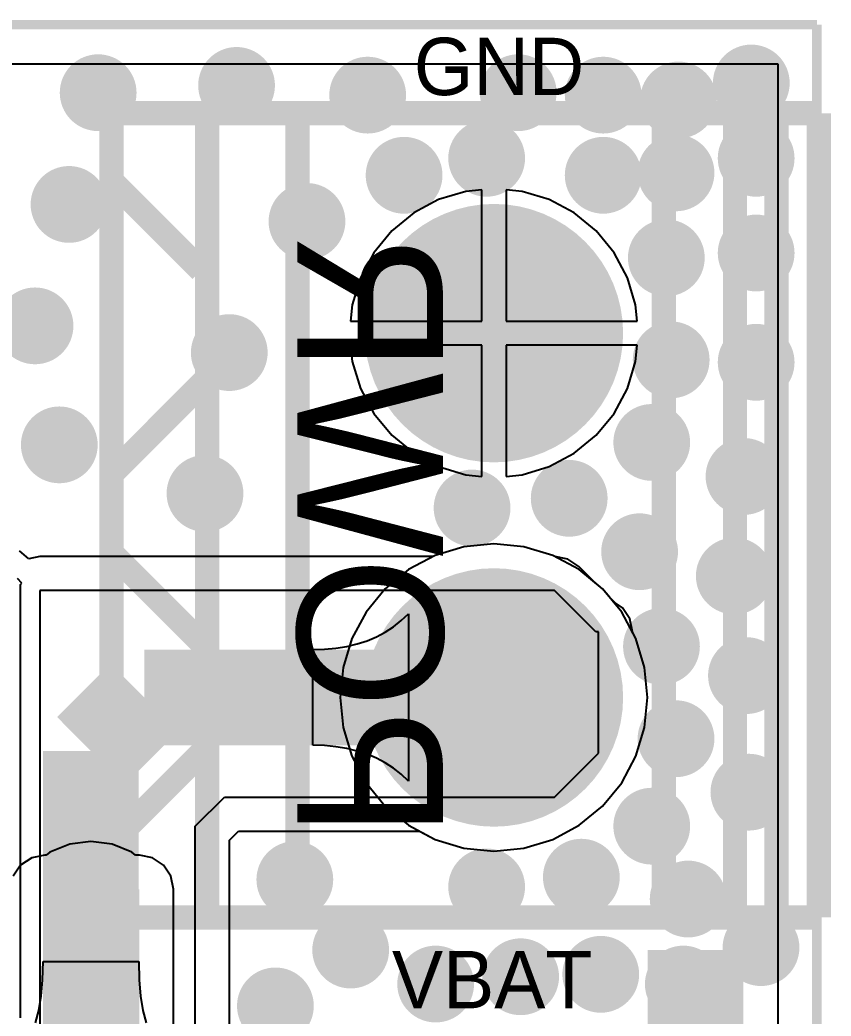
# Model space of a CAD drawing. Extents: x 40.9 to 121.6, y 83.2 to 120.
# Drawn here: x 113.08 to 121.56, y 108.55 to 118.97 of the extents above; entities that cross this region are included whole.
import ezdxf

# ---------------------------------------------------------------- set-up
doc = ezdxf.new("R2010")
doc.units = 0
for name, color, linetype in [('BOTTOMLAYER', 5, 'CONTINUOUS'), ('BOTTOMSOLDER', 6, 'CONTINUOUS'), ('KEEPOUTLAYER', 6, 'CONTINUOUS'), ('MULTILAYER', 9, 'CONTINUOUS'), ('TOPLAYER', 1, 'CONTINUOUS'), ('TOPOVERLAY', 2, 'CONTINUOUS'), ('TOPSOLDER', 216, 'CONTINUOUS')]:
    doc.layers.add(name, color=color, linetype=linetype)

msp = doc.modelspace()

# ---------------------------------------------------------------- linework, layer by layer
at = {"layer": 'BOTTOMLAYER'}
for p, q in [((99.961398, 118.514965), (121.004165, 118.514965)), ((121.004165, 118.514965), (121.004165, 108.3564)), ((117.738964, 117.179235), (117.45546, 117.093235)), ((117.9068, 117.195765), (117.738964, 117.179235)), ((117.9068, 115.824), (117.9068, 117.195765)), ((118.328636, 117.179235), (118.1608, 117.195765)), ((118.1608, 117.195765), (118.1608, 115.824)), ((118.61214, 117.093235), (118.328636, 117.179235)), ((117.45546, 117.093235), (117.19418, 116.953579)), ((118.87342, 116.953579), (118.61214, 117.093235)), ((117.19418, 116.953579), (116.965169, 116.765631)), ((119.102431, 116.765631), (118.87342, 116.953579)), ((116.965169, 116.765631), (116.777221, 116.53662)), ((119.290379, 116.53662), (119.102431, 116.765631)), ((116.777221, 116.53662), (116.637565, 116.27534)), ((119.430035, 116.27534), (119.290379, 116.53662)), ((116.637565, 116.27534), (116.551565, 115.991836)), ((119.516035, 115.991836), (119.430035, 116.27534)), ((116.551565, 115.991836), (116.535035, 115.824)), ((119.532565, 115.824), (119.516035, 115.991836)), ((116.535035, 115.824), (117.9068, 115.824)), ((118.1608, 115.824), (119.532565, 115.824)), ((117.9068, 115.57), (116.535035, 115.57)), ((116.535035, 115.57), (116.551565, 115.402164)), ((117.9068, 114.198235), (117.9068, 115.57)), ((119.532565, 115.57), (118.1608, 115.57)), ((118.1608, 115.57), (118.1608, 114.198235)), ((119.516035, 115.402164), (119.532565, 115.57)), ((116.551565, 115.402164), (116.637565, 115.11866)), ((119.430035, 115.11866), (119.516035, 115.402164)), ((116.637565, 115.11866), (116.777221, 114.85738)), ((119.290379, 114.85738), (119.430035, 115.11866)), ((116.777221, 114.85738), (116.965169, 114.628369)), ((119.102431, 114.628369), (119.290379, 114.85738)), ((116.965169, 114.628369), (117.19418, 114.440421)), ((118.87342, 114.440421), (119.102431, 114.628369)), ((117.19418, 114.440421), (117.45546, 114.300765)), ((118.61214, 114.300765), (118.87342, 114.440421)), ((117.45546, 114.300765), (117.738964, 114.214765)), ((118.328636, 114.214765), (118.61214, 114.300765)), ((117.738964, 114.214765), (117.9068, 114.198235)), ((118.1608, 114.198235), (118.328636, 114.214765)), ((117.720146, 113.463847), (117.418546, 113.372356)), ((118.0338, 113.494739), (117.720146, 113.463847)), ((118.347454, 113.463847), (118.0338, 113.494739)), ((118.649054, 113.372356), (118.347454, 113.463847)), ((117.418546, 113.372356), (117.140589, 113.223787)), ((118.927011, 113.223787), (118.649054, 113.372356)), ((117.140589, 113.223787), (116.896957, 113.023843)), ((119.170643, 113.023843), (118.927011, 113.223787)), ((116.896957, 113.023843), (116.697013, 112.780211)), ((119.370587, 112.780211), (119.170643, 113.023843)), ((116.697013, 112.780211), (116.548444, 112.502254)), ((119.519156, 112.502254), (119.370587, 112.780211)), ((116.548444, 112.502254), (116.456953, 112.200654)), ((119.610647, 112.200654), (119.519156, 112.502254)), ((116.456953, 112.200654), (116.426061, 111.887)), ((119.641539, 111.887), (119.610647, 112.200654)), ((116.426061, 111.887), (116.456953, 111.573346)), ((119.610647, 111.573346), (119.641539, 111.887)), ((116.456953, 111.573346), (116.548444, 111.271746)), ((119.519156, 111.271746), (119.610647, 111.573346)), ((116.548444, 111.271746), (116.697013, 110.993789)), ((119.370587, 110.993789), (119.519156, 111.271746)), ((116.697013, 110.993789), (116.896957, 110.750157)), ((119.170643, 110.750157), (119.370587, 110.993789)), ((116.896957, 110.750157), (117.140589, 110.550213)), ((118.927011, 110.550213), (119.170643, 110.750157)), ((117.140589, 110.550213), (117.418546, 110.401644)), ((118.649054, 110.401644), (118.927011, 110.550213)), ((113.595506, 110.352921), (113.388734, 110.267272)), ((113.8174, 110.382134), (113.595506, 110.352921)), ((114.039294, 110.352921), (113.8174, 110.382134)), ((114.246066, 110.267272), (114.039294, 110.352921)), ((117.418546, 110.401644), (117.720146, 110.310153)), ((118.347454, 110.310153), (118.649054, 110.401644)), ((113.3348, 110.237257), (113.198237, 110.210092)), ((113.349618, 110.237257), (113.3348, 110.237257)), ((113.388734, 110.267272), (113.349618, 110.237257)), ((114.285182, 110.237257), (114.246066, 110.267272)), ((114.3254, 110.237257), (114.285182, 110.237257)), ((114.461963, 110.210092), (114.3254, 110.237257)), ((117.720146, 110.310153), (118.0338, 110.279261)), ((118.0338, 110.279261), (118.347454, 110.310153)), ((113.082464, 110.132736), (113.005108, 110.016963)), ((113.198237, 110.210092), (113.082464, 110.132736)), ((114.577736, 110.132736), (114.461963, 110.210092)), ((114.655092, 110.016963), (114.577736, 110.132736)), ((114.682257, 109.8804), (114.655092, 110.016963)), ((114.682257, 103.2764), (114.682257, 109.8804))]:
    msp.add_line(p, q, dxfattribs=at)
for points, const_width in [([(115.1914, 118.2878, 1), (115.4914, 118.2878, 1)], 0.299999), ([(120.5762, 118.3132, 1), (120.8762, 118.3132, 1)], 0.299999), ([(113.7436, 118.2116, 1), (114.0436, 118.2116, 1)], 0.299999), ([(116.563, 118.1862, 1), (116.863, 118.1862, 1)], 0.299999), ([(118.1378, 118.2116, 1), (118.4378, 118.2116, 1)], 0.299999), ([(119.0268, 118.1862, 1), (119.3268, 118.1862, 1)], 0.299999), ([(119.8142, 118.1354, 1), (120.1142, 118.1354, 1)], 0.299999), ([(117.8076, 117.5258, 1), (118.1076, 117.5258, 1)], 0.299999), ([(120.627, 117.5258, 1), (120.927, 117.5258, 1)], 0.299999), ([(116.944, 117.348, 1), (117.244, 117.348, 1)], 0.299999), ([(119.0268, 117.348, 1), (119.3268, 117.348, 1)], 0.299999), ([(119.7888, 117.3734, 1), (120.0888, 117.3734, 1)], 0.299999), ([(113.4388, 117.0432, 1), (113.7388, 117.0432, 1)], 0.299999), ([(115.928, 116.8654, 1), (116.228, 116.8654, 1)], 0.299999), ([(117.408803, 115.697, 1), (118.658797, 115.697, 1)], 1.249997), ([(120.627, 116.5352, 1), (120.927, 116.5352, 1)], 0.299999), ([(119.6872, 116.4844, 1), (119.9872, 116.4844, 1)], 0.299999), ([(113.0832, 115.7732, 1), (113.3832, 115.7732, 1)], 0.299999), ([(115.1152, 115.4938, 1), (115.4152, 115.4938, 1)], 0.299999), ([(119.738, 115.4176, 1), (120.038, 115.4176, 1)], 0.299999), ([(120.627, 115.3922, 1), (120.927, 115.3922, 1)], 0.299999), ([(113.3372, 114.5286, 1), (113.6372, 114.5286, 1)], 0.299999), ([(119.5348, 114.554, 1), (119.8348, 114.554, 1)], 0.299999), ([(120.5, 114.1984, 1), (120.8, 114.1984, 1)], 0.299999), ([(114.8612, 114.0206, 1), (115.1612, 114.0206, 1)], 0.299999), ([(118.6712, 113.9698, 1), (118.9712, 113.9698, 1)], 0.299999), ([(117.6552, 113.8682, 1), (117.9552, 113.8682, 1)], 0.299999), ([(119.4078, 113.411, 1), (119.7078, 113.411, 1)], 0.299999), ([(120.3984, 113.157, 1), (120.6984, 113.157, 1)], 0.299999), ([(117.408803, 111.887, 1), (118.658797, 111.887, 1)], 1.249997), ([(119.6364, 112.4204, 1), (119.9364, 112.4204, 1)], 0.299999), ([(120.5254, 112.1156, 1), (120.8254, 112.1156, 1)], 0.299999), ([(119.7888, 111.4552, 1), (120.0888, 111.4552, 1)], 0.299999), ([(120.5508, 110.8964, 1), (120.8508, 110.8964, 1)], 0.299999), ([(119.5348, 110.5408, 1), (119.8348, 110.5408, 1)], 0.299999), ([(115.801, 109.982, 1), (116.101, 109.982, 1)], 0.299999), ([(118.7982, 110.0074, 1), (119.0982, 110.0074, 1)], 0.299999), ([(117.8076, 109.9058, 1), (118.1076, 109.9058, 1)], 0.299999), ([(119.9158, 109.7788, 1), (120.2158, 109.7788, 1)], 0.299999), ([(113.6674, 109.5248, 1), (113.9674, 109.5248, 1)], 0.299999), ([(116.3852, 109.2454, 1), (116.6852, 109.2454, 1)], 0.299999), ([(120.6778, 109.2708, 1), (120.9778, 109.2708, 1)], 0.299999), ([(119.0014, 108.9914, 1), (119.3014, 108.9914, 1)], 0.299999), ([(117.2742, 108.8898, 1), (117.5742, 108.8898, 1)], 0.299999), ([(118.1632, 108.966, 1), (118.4632, 108.966, 1)], 0.299999), ([(119.865, 108.8898, 1), (120.165, 108.8898, 1)], 0.299999), ([(113.6174, 108.6358, 1), (114.0174, 108.6358, 1)], 0.399999), ([(115.5978, 108.6612, 1), (115.8978, 108.6612, 1)], 0.299999)]:
    msp.add_lwpolyline(points, format="xyb", close=True, dxfattribs=dict(at, const_width=const_width))
for points, const_width in [([(117.908601, 115.697), (118.0338, 115.697)], 2.000001), ([(117.856, 112.0648), (117.983, 112.1918)], 0.499999), ([(113.8174, 104.2924), (113.8174, 109.5248)], 1.000001)]:
    msp.add_lwpolyline(points, dxfattribs=dict(at, const_width=const_width))
msp.add_solid([(113.3348, 103.2764), (114.3254, 103.2764), (113.3348, 109.8804), (114.3254, 109.8804)], dxfattribs=at)
at = {"layer": 'BOTTOMSOLDER'}
for points, const_width in [([(115.1406, 118.2878, 1), (115.5422, 118.2878, 1)], 0.401599), ([(120.5254, 118.3132, 1), (120.927, 118.3132, 1)], 0.401599), ([(113.6928, 118.2116, 1), (114.0944, 118.2116, 1)], 0.401599), ([(116.5122, 118.1862, 1), (116.9138, 118.1862, 1)], 0.401599), ([(118.087, 118.2116, 1), (118.4886, 118.2116, 1)], 0.401599), ([(118.976, 118.1862, 1), (119.3776, 118.1862, 1)], 0.401599), ([(119.7634, 118.1354, 1), (120.165, 118.1354, 1)], 0.401599), ([(117.7568, 117.5258, 1), (118.1584, 117.5258, 1)], 0.401599), ([(120.5762, 117.5258, 1), (120.9778, 117.5258, 1)], 0.401599), ([(116.8932, 117.348, 1), (117.2948, 117.348, 1)], 0.401599), ([(118.976, 117.348, 1), (119.3776, 117.348, 1)], 0.401599), ([(119.738, 117.3734, 1), (120.1396, 117.3734, 1)], 0.401599), ([(113.388, 117.0432, 1), (113.7896, 117.0432, 1)], 0.401599), ([(115.8772, 116.8654, 1), (116.2788, 116.8654, 1)], 0.401599), ([(117.358003, 115.697, 1), (118.709597, 115.697, 1)], 1.351598), ([(120.5762, 116.5352, 1), (120.9778, 116.5352, 1)], 0.401599), ([(119.6364, 116.4844, 1), (120.038, 116.4844, 1)], 0.401599), ([(113.0324, 115.7732, 1), (113.434, 115.7732, 1)], 0.401599), ([(115.0644, 115.4938, 1), (115.466, 115.4938, 1)], 0.401599), ([(119.6872, 115.4176, 1), (120.0888, 115.4176, 1)], 0.401599), ([(120.5762, 115.3922, 1), (120.9778, 115.3922, 1)], 0.401599), ([(113.2864, 114.5286, 1), (113.688, 114.5286, 1)], 0.401599), ([(119.484, 114.554, 1), (119.8856, 114.554, 1)], 0.401599), ([(120.4492, 114.1984, 1), (120.8508, 114.1984, 1)], 0.401599), ([(114.8104, 114.0206, 1), (115.212, 114.0206, 1)], 0.401599), ([(118.6204, 113.9698, 1), (119.022, 113.9698, 1)], 0.401599), ([(117.6044, 113.8682, 1), (118.006, 113.8682, 1)], 0.401599), ([(119.357, 113.411, 1), (119.7586, 113.411, 1)], 0.401599), ([(120.3476, 113.157, 1), (120.7492, 113.157, 1)], 0.401599), ([(117.358003, 111.887, 1), (118.709597, 111.887, 1)], 1.351598), ([(119.5856, 112.4204, 1), (119.9872, 112.4204, 1)], 0.401599), ([(120.4746, 112.1156, 1), (120.8762, 112.1156, 1)], 0.401599), ([(119.738, 111.4552, 1), (120.1396, 111.4552, 1)], 0.401599), ([(120.5, 110.8964, 1), (120.9016, 110.8964, 1)], 0.401599), ([(119.484, 110.5408, 1), (119.8856, 110.5408, 1)], 0.401599), ([(115.7502, 109.982, 1), (116.1518, 109.982, 1)], 0.401599), ([(118.7474, 110.0074, 1), (119.149, 110.0074, 1)], 0.401599), ([(117.7568, 109.9058, 1), (118.1584, 109.9058, 1)], 0.401599), ([(119.865, 109.7788, 1), (120.2666, 109.7788, 1)], 0.401599), ([(113.6166, 109.5248, 1), (114.0182, 109.5248, 1)], 0.401599), ([(116.3344, 109.2454, 1), (116.736, 109.2454, 1)], 0.401599), ([(120.627, 109.2708, 1), (121.0286, 109.2708, 1)], 0.401599), ([(118.9506, 108.9914, 1), (119.3522, 108.9914, 1)], 0.401599), ([(117.2234, 108.8898, 1), (117.625, 108.8898, 1)], 0.401599), ([(118.1124, 108.966, 1), (118.514, 108.966, 1)], 0.401599), ([(119.8142, 108.8898, 1), (120.2158, 108.8898, 1)], 0.401599), ([(113.5666, 108.6358, 1), (114.0682, 108.6358, 1)], 0.501599), ([(115.547, 108.6612, 1), (115.9486, 108.6612, 1)], 0.401599)]:
    msp.add_lwpolyline(points, format="xyb", close=True, dxfattribs=dict(at, const_width=const_width))
at = {"layer": 'KEEPOUTLAYER', "const_width": 0.1}
for points in [[(41.0718, 118.9228), (121.412, 118.9228)], [(121.412, 83.82), (121.412, 118.9228)]]:
    msp.add_lwpolyline(points, dxfattribs=at)
at = {"layer": 'MULTILAYER'}
for points, const_width in [([(115.1914, 118.2878, 1), (115.4914, 118.2878, 1)], 0.299999), ([(120.5762, 118.3132, 1), (120.8762, 118.3132, 1)], 0.299999), ([(113.7436, 118.2116, 1), (114.0436, 118.2116, 1)], 0.299999), ([(116.563, 118.1862, 1), (116.863, 118.1862, 1)], 0.299999), ([(118.1378, 118.2116, 1), (118.4378, 118.2116, 1)], 0.299999), ([(119.0268, 118.1862, 1), (119.3268, 118.1862, 1)], 0.299999), ([(119.8142, 118.1354, 1), (120.1142, 118.1354, 1)], 0.299999), ([(117.8076, 117.5258, 1), (118.1076, 117.5258, 1)], 0.299999), ([(120.627, 117.5258, 1), (120.927, 117.5258, 1)], 0.299999), ([(116.944, 117.348, 1), (117.244, 117.348, 1)], 0.299999), ([(119.0268, 117.348, 1), (119.3268, 117.348, 1)], 0.299999), ([(119.7888, 117.3734, 1), (120.0888, 117.3734, 1)], 0.299999), ([(113.4388, 117.0432, 1), (113.7388, 117.0432, 1)], 0.299999), ([(115.928, 116.8654, 1), (116.228, 116.8654, 1)], 0.299999), ([(117.408803, 115.697, 1), (118.658797, 115.697, 1)], 1.249997), ([(120.627, 116.5352, 1), (120.927, 116.5352, 1)], 0.299999), ([(119.6872, 116.4844, 1), (119.9872, 116.4844, 1)], 0.299999), ([(113.0832, 115.7732, 1), (113.3832, 115.7732, 1)], 0.299999), ([(115.1152, 115.4938, 1), (115.4152, 115.4938, 1)], 0.299999), ([(119.738, 115.4176, 1), (120.038, 115.4176, 1)], 0.299999), ([(120.627, 115.3922, 1), (120.927, 115.3922, 1)], 0.299999), ([(113.3372, 114.5286, 1), (113.6372, 114.5286, 1)], 0.299999), ([(119.5348, 114.554, 1), (119.8348, 114.554, 1)], 0.299999), ([(120.5, 114.1984, 1), (120.8, 114.1984, 1)], 0.299999), ([(114.8612, 114.0206, 1), (115.1612, 114.0206, 1)], 0.299999), ([(118.6712, 113.9698, 1), (118.9712, 113.9698, 1)], 0.299999), ([(117.6552, 113.8682, 1), (117.9552, 113.8682, 1)], 0.299999), ([(119.4078, 113.411, 1), (119.7078, 113.411, 1)], 0.299999), ([(120.3984, 113.157, 1), (120.6984, 113.157, 1)], 0.299999), ([(117.408803, 111.887, 1), (118.658797, 111.887, 1)], 1.249997), ([(119.6364, 112.4204, 1), (119.9364, 112.4204, 1)], 0.299999), ([(120.5254, 112.1156, 1), (120.8254, 112.1156, 1)], 0.299999), ([(119.7888, 111.4552, 1), (120.0888, 111.4552, 1)], 0.299999), ([(120.5508, 110.8964, 1), (120.8508, 110.8964, 1)], 0.299999), ([(119.5348, 110.5408, 1), (119.8348, 110.5408, 1)], 0.299999), ([(115.801, 109.982, 1), (116.101, 109.982, 1)], 0.299999), ([(118.7982, 110.0074, 1), (119.0982, 110.0074, 1)], 0.299999), ([(117.8076, 109.9058, 1), (118.1076, 109.9058, 1)], 0.299999), ([(119.9158, 109.7788, 1), (120.2158, 109.7788, 1)], 0.299999), ([(113.6674, 109.5248, 1), (113.9674, 109.5248, 1)], 0.299999), ([(116.3852, 109.2454, 1), (116.6852, 109.2454, 1)], 0.299999), ([(120.6778, 109.2708, 1), (120.9778, 109.2708, 1)], 0.299999), ([(119.0014, 108.9914, 1), (119.3014, 108.9914, 1)], 0.299999), ([(117.2742, 108.8898, 1), (117.5742, 108.8898, 1)], 0.299999), ([(118.1632, 108.966, 1), (118.4632, 108.966, 1)], 0.299999), ([(119.865, 108.8898, 1), (120.165, 108.8898, 1)], 0.299999), ([(113.6174, 108.6358, 1), (114.0174, 108.6358, 1)], 0.399999), ([(115.5978, 108.6612, 1), (115.8978, 108.6612, 1)], 0.299999)]:
    msp.add_lwpolyline(points, format="xyb", close=True, dxfattribs=dict(at, const_width=const_width))
at = {"layer": 'TOPLAYER'}
for p, q in [((108.795599, 118.514965), (121.004165, 118.514965)), ((121.004165, 118.514965), (121.004165, 108.458)), ((117.738964, 117.179235), (117.45546, 117.093235)), ((117.9068, 117.195765), (117.738964, 117.179235)), ((117.9068, 115.824), (117.9068, 117.195765)), ((118.328636, 117.179235), (118.1608, 117.195765)), ((118.1608, 117.195765), (118.1608, 115.824)), ((118.61214, 117.093235), (118.328636, 117.179235)), ((117.45546, 117.093235), (117.19418, 116.953579)), ((118.87342, 116.953579), (118.61214, 117.093235)), ((117.19418, 116.953579), (116.965169, 116.765631)), ((119.102431, 116.765631), (118.87342, 116.953579)), ((116.965169, 116.765631), (116.777221, 116.53662)), ((119.290379, 116.53662), (119.102431, 116.765631)), ((116.777221, 116.53662), (116.637565, 116.27534)), ((119.430035, 116.27534), (119.290379, 116.53662)), ((116.637565, 116.27534), (116.551565, 115.991836)), ((119.516035, 115.991836), (119.430035, 116.27534)), ((116.551565, 115.991836), (116.535035, 115.824)), ((119.532565, 115.824), (119.516035, 115.991836)), ((116.535035, 115.824), (117.9068, 115.824)), ((118.1608, 115.824), (119.532565, 115.824)), ((117.9068, 115.57), (116.535035, 115.57)), ((116.535035, 115.57), (116.551565, 115.402164)), ((117.9068, 114.198235), (117.9068, 115.57)), ((119.532565, 115.57), (118.1608, 115.57)), ((118.1608, 115.57), (118.1608, 114.198235)), ((119.516035, 115.402164), (119.532565, 115.57)), ((116.551565, 115.402164), (116.637565, 115.11866)), ((119.430035, 115.11866), (119.516035, 115.402164)), ((116.637565, 115.11866), (116.777221, 114.85738)), ((119.290379, 114.85738), (119.430035, 115.11866)), ((116.777221, 114.85738), (116.965169, 114.628369)), ((119.102431, 114.628369), (119.290379, 114.85738)), ((116.965169, 114.628369), (117.19418, 114.440421)), ((118.87342, 114.440421), (119.102431, 114.628369)), ((117.19418, 114.440421), (117.45546, 114.300765)), ((118.61214, 114.300765), (118.87342, 114.440421)), ((117.45546, 114.300765), (117.738964, 114.214765)), ((118.328636, 114.214765), (118.61214, 114.300765)), ((117.738964, 114.214765), (117.9068, 114.198235)), ((118.1608, 114.198235), (118.328636, 114.214765)), ((117.720146, 113.463847), (117.418546, 113.372356)), ((118.0338, 113.494739), (117.720146, 113.463847)), ((118.347454, 113.463847), (118.0338, 113.494739)), ((118.649054, 113.372356), (118.347454, 113.463847)), ((113.168173, 113.338417), (113.07, 113.418986)), ((113.284, 113.361457), (113.168173, 113.338417)), ((117.398155, 113.361457), (113.284, 113.361457)), ((117.418546, 113.372356), (117.398155, 113.361457)), ((118.669829, 113.361254), (118.649054, 113.372356)), ((118.805363, 113.334292), (118.669829, 113.361254)), ((118.921136, 113.256936), (118.805363, 113.334292)), ((119.079112, 113.098961), (118.921136, 113.256936)), ((113.095603, 113.082636), (113.048636, 113.129604)), ((113.080081, 113.067114), (113.095603, 113.082636)), ((113.080081, 108.534934), (113.080081, 113.067114)), ((119.170643, 113.023843), (119.079112, 113.098961)), ((118.6688, 113.0046), (113.284, 113.0046)), ((113.284, 113.0046), (113.284, 108.2802)), ((119.1006, 112.5728), (118.6688, 113.0046)), ((119.245761, 112.932312), (119.170643, 113.023843)), ((119.301791, 112.876282), (119.245761, 112.932312)), ((119.378336, 112.825136), (119.301791, 112.876282)), ((117.06493, 112.690747), (117.141122, 112.762)), ((117.141122, 112.762), (117.141122, 111.012)), ((119.455692, 112.709363), (119.378336, 112.825136)), ((116.896477, 112.57075), (116.983383, 112.626999)), ((116.983383, 112.626999), (117.06493, 112.690747)), ((119.482857, 112.5728), (119.455692, 112.709363)), ((116.706597, 112.48075), (116.804214, 112.522)), ((116.804214, 112.522), (116.896477, 112.57075)), ((119.126, 112.5728), (119.1006, 112.5728)), ((119.126, 111.3028), (119.126, 112.5728)), ((119.482857, 112.570166), (119.482857, 112.5728)), ((119.519156, 112.502254), (119.482857, 112.570166)), ((116.381604, 112.402), (116.495292, 112.420751)), ((116.495292, 112.420751), (116.603623, 112.446999)), ((116.603623, 112.446999), (116.706597, 112.48075)), ((119.610647, 112.200654), (119.519156, 112.502254)), ((116.13816, 112.386999), (116.262561, 112.390751)), ((116.13816, 111.387001), (116.13816, 112.386999)), ((116.262561, 112.390751), (116.381604, 112.402)), ((119.641539, 111.887), (119.610647, 112.200654)), ((119.610647, 111.573346), (119.641539, 111.887)), ((119.519156, 111.271746), (119.610647, 111.573346)), ((116.262561, 111.383249), (116.13816, 111.387001)), ((116.381604, 111.372), (116.262561, 111.383249)), ((116.495292, 111.353249), (116.381604, 111.372)), ((116.603623, 111.327001), (116.495292, 111.353249)), ((116.706597, 111.29325), (116.603623, 111.327001)), ((116.804214, 111.252), (116.706597, 111.29325)), ((118.6688, 110.8456), (119.126, 111.3028)), ((119.370587, 110.993789), (119.519156, 111.271746)), ((116.896477, 111.20325), (116.804214, 111.252)), ((116.983383, 111.147001), (116.896477, 111.20325)), ((117.06493, 111.083253), (116.983383, 111.147001)), ((117.141122, 111.012), (117.06493, 111.083253)), ((119.170643, 110.750157), (119.370587, 110.993789)), ((114.9096, 110.5408), (115.2144, 110.8456)), ((115.2144, 110.8456), (118.6688, 110.8456)), ((118.927011, 110.550213), (119.170643, 110.750157)), ((114.9096, 106.3752), (114.9096, 110.5408)), ((118.649054, 110.401644), (118.927011, 110.550213)), ((115.266457, 110.392985), (115.362215, 110.488743)), ((115.362215, 110.488743), (117.255592, 110.488743)), ((117.255592, 110.488743), (117.418546, 110.401644)), ((115.266457, 106.3752), (115.266457, 110.392985)), ((117.418546, 110.401644), (117.720146, 110.310153)), ((118.347454, 110.310153), (118.649054, 110.401644)), ((117.720146, 110.310153), (118.0338, 110.279261)), ((118.0338, 110.279261), (118.347454, 110.310153)), ((113.3124, 108.934171), (113.317401, 109.12475)), ((113.317401, 109.12475), (114.317399, 109.12475)), ((114.317399, 109.12475), (114.3224, 108.934171)), ((113.297398, 108.763653), (113.3124, 108.934171)), ((114.3224, 108.934171), (114.337401, 108.763653)), ((113.2724, 108.613194), (113.297398, 108.763653)), ((114.337401, 108.763653), (114.3624, 108.613194)), ((113.237399, 108.482798), (113.2724, 108.613194)), ((114.3624, 108.613194), (114.397401, 108.482798))]:
    msp.add_line(p, q, dxfattribs=at)
for points, const_width in [([(115.1914, 118.2878, 1), (115.4914, 118.2878, 1)], 0.299999), ([(120.5762, 118.3132, 1), (120.8762, 118.3132, 1)], 0.299999), ([(113.7436, 118.2116, 1), (114.0436, 118.2116, 1)], 0.299999), ([(116.563, 118.1862, 1), (116.863, 118.1862, 1)], 0.299999), ([(118.1378, 118.2116, 1), (118.4378, 118.2116, 1)], 0.299999), ([(119.0268, 118.1862, 1), (119.3268, 118.1862, 1)], 0.299999), ([(119.8142, 118.1354, 1), (120.1142, 118.1354, 1)], 0.299999), ([(117.8076, 117.5258, 1), (118.1076, 117.5258, 1)], 0.299999), ([(120.627, 117.5258, 1), (120.927, 117.5258, 1)], 0.299999), ([(116.944, 117.348, 1), (117.244, 117.348, 1)], 0.299999), ([(119.0268, 117.348, 1), (119.3268, 117.348, 1)], 0.299999), ([(119.7888, 117.3734, 1), (120.0888, 117.3734, 1)], 0.299999), ([(113.4388, 117.0432, 1), (113.7388, 117.0432, 1)], 0.299999), ([(115.928, 116.8654, 1), (116.228, 116.8654, 1)], 0.299999), ([(117.408803, 115.697, 1), (118.658797, 115.697, 1)], 1.249997), ([(120.627, 116.5352, 1), (120.927, 116.5352, 1)], 0.299999), ([(119.6872, 116.4844, 1), (119.9872, 116.4844, 1)], 0.299999), ([(113.0832, 115.7732, 1), (113.3832, 115.7732, 1)], 0.299999), ([(115.1152, 115.4938, 1), (115.4152, 115.4938, 1)], 0.299999), ([(119.738, 115.4176, 1), (120.038, 115.4176, 1)], 0.299999), ([(120.627, 115.3922, 1), (120.927, 115.3922, 1)], 0.299999), ([(113.3372, 114.5286, 1), (113.6372, 114.5286, 1)], 0.299999), ([(119.5348, 114.554, 1), (119.8348, 114.554, 1)], 0.299999), ([(120.5, 114.1984, 1), (120.8, 114.1984, 1)], 0.299999), ([(114.8612, 114.0206, 1), (115.1612, 114.0206, 1)], 0.299999), ([(118.6712, 113.9698, 1), (118.9712, 113.9698, 1)], 0.299999), ([(117.6552, 113.8682, 1), (117.9552, 113.8682, 1)], 0.299999), ([(119.4078, 113.411, 1), (119.7078, 113.411, 1)], 0.299999), ([(120.3984, 113.157, 1), (120.6984, 113.157, 1)], 0.299999), ([(117.408803, 111.887, 1), (118.658797, 111.887, 1)], 1.249997), ([(119.6364, 112.4204, 1), (119.9364, 112.4204, 1)], 0.299999), ([(120.5254, 112.1156, 1), (120.8254, 112.1156, 1)], 0.299999), ([(119.7888, 111.4552, 1), (120.0888, 111.4552, 1)], 0.299999), ([(120.5508, 110.8964, 1), (120.8508, 110.8964, 1)], 0.299999), ([(119.5348, 110.5408, 1), (119.8348, 110.5408, 1)], 0.299999), ([(115.801, 109.982, 1), (116.101, 109.982, 1)], 0.299999), ([(118.7982, 110.0074, 1), (119.0982, 110.0074, 1)], 0.299999), ([(117.8076, 109.9058, 1), (118.1076, 109.9058, 1)], 0.299999), ([(119.9158, 109.7788, 1), (120.2158, 109.7788, 1)], 0.299999), ([(113.6674, 109.5248, 1), (113.9674, 109.5248, 1)], 0.299999), ([(116.3852, 109.2454, 1), (116.6852, 109.2454, 1)], 0.299999), ([(120.6778, 109.2708, 1), (120.9778, 109.2708, 1)], 0.299999), ([(119.0014, 108.9914, 1), (119.3014, 108.9914, 1)], 0.299999), ([(117.2742, 108.8898, 1), (117.5742, 108.8898, 1)], 0.299999), ([(118.1632, 108.966, 1), (118.4632, 108.966, 1)], 0.299999), ([(119.865, 108.8898, 1), (120.165, 108.8898, 1)], 0.299999), ([(113.6174, 108.6358, 1), (114.0174, 108.6358, 1)], 0.399999), ([(115.5978, 108.6612, 1), (115.8978, 108.6612, 1)], 0.299999)]:
    msp.add_lwpolyline(points, format="xyb", close=True, dxfattribs=dict(at, const_width=const_width))
at = {"layer": 'TOPLAYER', "const_width": 1.000001}
for points in [[(113.8174, 111.3282), (114.3762, 111.887)], [(114.3762, 111.887), (118.0338, 111.887)], [(113.8174, 107.238797), (113.8174, 111.3282)], [(120.142, 107.1626), (120.142, 109.2454)]]:
    msp.add_lwpolyline(points, dxfattribs=at)
at = {"layer": 'TOPOVERLAY', "const_width": 0.254}
for points in [[(114.033808, 117.997021), (121.433793, 117.997021)], [(114.033808, 109.586979), (114.033808, 117.996995)], [(115.033806, 109.586979), (115.033806, 117.997021)], [(115.979397, 109.586979), (115.979397, 117.997021)], [(119.811546, 109.586979), (119.811546, 117.997021)], [(120.55541, 109.586979), (120.55541, 117.997021)], [(120.990843, 109.586979), (120.990843, 117.997021)], [(121.433768, 109.586979), (121.433793, 117.997021)], [(114.033808, 117.289885), (114.969595, 116.354098)], [(114.969595, 116.354098), (115.033806, 116.354098)], [(114.033808, 114.224486), (115.033806, 115.224484)], [(114.033808, 114.195098), (114.033808, 114.224486)], [(114.033808, 113.399697), (115.033806, 112.399699)], [(115.033806, 112.390377), (115.033806, 112.399699)], [(114.033808, 110.367699), (115.033806, 111.367697)], [(114.033808, 110.365057), (114.033808, 110.367699)], [(114.033808, 109.586979), (121.433768, 109.586979)]]:
    msp.add_lwpolyline(points, dxfattribs=at)
at = {"layer": 'TOPSOLDER'}
for points, const_width in [([(115.1406, 118.2878, 1), (115.5422, 118.2878, 1)], 0.401599), ([(120.5254, 118.3132, 1), (120.927, 118.3132, 1)], 0.401599), ([(113.6928, 118.2116, 1), (114.0944, 118.2116, 1)], 0.401599), ([(116.5122, 118.1862, 1), (116.9138, 118.1862, 1)], 0.401599), ([(118.087, 118.2116, 1), (118.4886, 118.2116, 1)], 0.401599), ([(118.976, 118.1862, 1), (119.3776, 118.1862, 1)], 0.401599), ([(119.7634, 118.1354, 1), (120.165, 118.1354, 1)], 0.401599), ([(117.7568, 117.5258, 1), (118.1584, 117.5258, 1)], 0.401599), ([(120.5762, 117.5258, 1), (120.9778, 117.5258, 1)], 0.401599), ([(116.8932, 117.348, 1), (117.2948, 117.348, 1)], 0.401599), ([(118.976, 117.348, 1), (119.3776, 117.348, 1)], 0.401599), ([(119.738, 117.3734, 1), (120.1396, 117.3734, 1)], 0.401599), ([(113.388, 117.0432, 1), (113.7896, 117.0432, 1)], 0.401599), ([(115.8772, 116.8654, 1), (116.2788, 116.8654, 1)], 0.401599), ([(117.358003, 115.697, 1), (118.709597, 115.697, 1)], 1.351598), ([(120.5762, 116.5352, 1), (120.9778, 116.5352, 1)], 0.401599), ([(119.6364, 116.4844, 1), (120.038, 116.4844, 1)], 0.401599), ([(113.0324, 115.7732, 1), (113.434, 115.7732, 1)], 0.401599), ([(115.0644, 115.4938, 1), (115.466, 115.4938, 1)], 0.401599), ([(119.6872, 115.4176, 1), (120.0888, 115.4176, 1)], 0.401599), ([(120.5762, 115.3922, 1), (120.9778, 115.3922, 1)], 0.401599), ([(113.2864, 114.5286, 1), (113.688, 114.5286, 1)], 0.401599), ([(119.484, 114.554, 1), (119.8856, 114.554, 1)], 0.401599), ([(120.4492, 114.1984, 1), (120.8508, 114.1984, 1)], 0.401599), ([(114.8104, 114.0206, 1), (115.212, 114.0206, 1)], 0.401599), ([(118.6204, 113.9698, 1), (119.022, 113.9698, 1)], 0.401599), ([(117.6044, 113.8682, 1), (118.006, 113.8682, 1)], 0.401599), ([(119.357, 113.411, 1), (119.7586, 113.411, 1)], 0.401599), ([(120.3476, 113.157, 1), (120.7492, 113.157, 1)], 0.401599), ([(117.358003, 111.887, 1), (118.709597, 111.887, 1)], 1.351598), ([(119.5856, 112.4204, 1), (119.9872, 112.4204, 1)], 0.401599), ([(120.4746, 112.1156, 1), (120.8762, 112.1156, 1)], 0.401599), ([(119.738, 111.4552, 1), (120.1396, 111.4552, 1)], 0.401599), ([(120.5, 110.8964, 1), (120.9016, 110.8964, 1)], 0.401599), ([(119.484, 110.5408, 1), (119.8856, 110.5408, 1)], 0.401599), ([(115.7502, 109.982, 1), (116.1518, 109.982, 1)], 0.401599), ([(118.7474, 110.0074, 1), (119.149, 110.0074, 1)], 0.401599), ([(117.7568, 109.9058, 1), (118.1584, 109.9058, 1)], 0.401599), ([(119.865, 109.7788, 1), (120.2666, 109.7788, 1)], 0.401599), ([(113.6166, 109.5248, 1), (114.0182, 109.5248, 1)], 0.401599), ([(116.3344, 109.2454, 1), (116.736, 109.2454, 1)], 0.401599), ([(120.627, 109.2708, 1), (121.0286, 109.2708, 1)], 0.401599), ([(118.9506, 108.9914, 1), (119.3522, 108.9914, 1)], 0.401599), ([(117.2234, 108.8898, 1), (117.625, 108.8898, 1)], 0.401599), ([(118.1124, 108.966, 1), (118.514, 108.966, 1)], 0.401599), ([(119.8142, 108.8898, 1), (120.2158, 108.8898, 1)], 0.401599), ([(113.5666, 108.6358, 1), (114.0682, 108.6358, 1)], 0.501599), ([(115.547, 108.6612, 1), (115.9486, 108.6612, 1)], 0.401599)]:
    msp.add_lwpolyline(points, format="xyb", close=True, dxfattribs=dict(at, const_width=const_width))

# ---------------------------------------------------------------- texts
at = {"layer": 'TOPOVERLAY'}
for s, p in [('GND', (117.1956, 118.1862)), ('VBAT', (116.967, 108.6358))]:
    msp.add_text(s, height=0.599999, rotation=360, dxfattribs=at).set_placement(p)
at = {"layer": 'TOPOVERLAY', "text_generation_flag": 2}
msp.add_text('POWR', height=1.524, rotation=270, dxfattribs=at).set_placement((115.9764, 110.4138))

doc.saveas('drawing.dxf')
